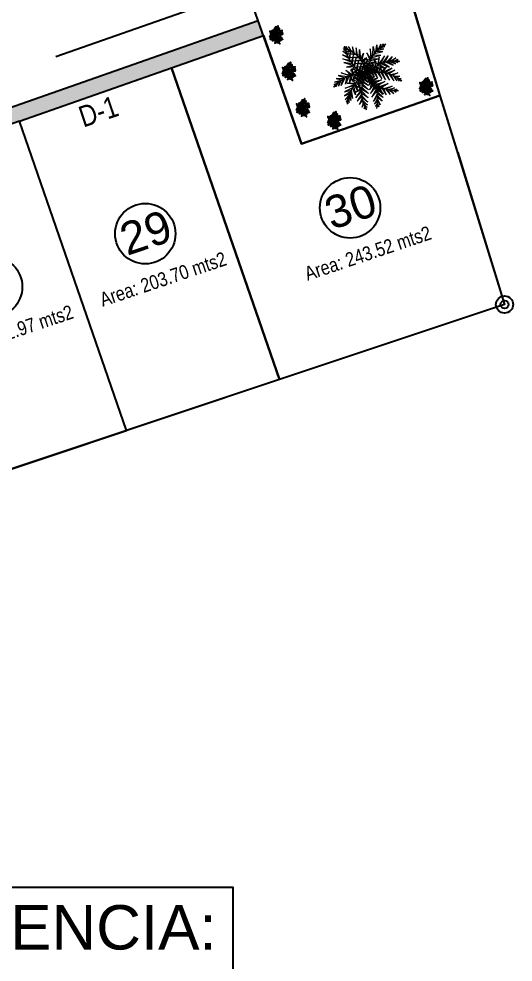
# Model space of a CAD drawing. Header units: metres. Extents: x 604533 to 608048, y 1310709 to 1311860.
# Drawn here: x 604734.2 to 604764.9, y 1311002.9 to 1311061.4 of the extents above; entities that cross this region are included whole.
import ezdxf

# ---------------------------------------------------------------- set-up
doc = ezdxf.new("R2010")
doc.units = ezdxf.units.M
doc.header["$LTSCALE"] = 0.0254
doc.header["$MEASUREMENT"] = 0
for name, color, linetype in [('A CIVIL', 6, 'Continuous'), ('CIRCULO', 1, 'Continuous'), ('COTAS', 3, 'Continuous'), ('CVL_CUADCON_LIN', 8, 'Continuous'), ('CVL_CUADCON_TX', 2, 'Continuous'), ('FLORES', 7, 'Continuous'), ('MUEBLES', 1, 'Continuous'), ('PALME-1', 82, 'Continuous'), ('ROTULOS LOTES', 1, 'Continuous')]:
    doc.layers.add(name, color=color, linetype=linetype)
doc.styles.add('PUNTOS PI', font='arial.ttf', dxfattribs={"height": 8e-05})
doc.styles.add('ROTULOS', font='arial.ttf', dxfattribs={"height": 3})
doc.styles.add('TSN - Arial Narrow', font='ARIALN.TTF')

# ---------------------------------------------------------------- blocks, each defined once
blk = doc.blocks.new('A$C48C97B70')
at = {"layer": 'PALME-1', "lineweight": 5}
for p, q in [((2.072, 6.54), (2.171, 6.533)), ((2.216, 6.497), (2.072, 6.54)), ((2.315, 6.6), (2.309, 6.418)), ((2.41, 6.325), (2.315, 6.6)), ((2.552, 6.547), (2.605, 6.122)), ((2.687, 6.026), (2.552, 6.547)), ((2.903, 6.407), (2.793, 5.89)), ((2.912, 5.72), (2.903, 6.407)), ((2.109, 6.384), (2.41, 6.325)), ((2.556, 6.176), (2.109, 6.384)), ((2.171, 6.148), (2.687, 6.026)), ((2.793, 5.89), (2.171, 6.148)), ((2.251, 5.877), (2.912, 5.72)), ((3.009, 5.561), (2.251, 5.877)), ((3.221, 6.198), (3.009, 5.561)), ((3.129, 5.334), (3.221, 6.198)), ((3.21, 5.152), (3.477, 5.948)), ((3.477, 5.948), (3.277, 4.976)), ((3.277, 4.976), (3.756, 5.506)), ((3.756, 5.506), (3.328, 4.818)), ((2.388, 5.472), (3.129, 5.334)), ((3.21, 5.152), (2.388, 5.472)), ((2.535, 5.1), (3.277, 4.976)), ((3.328, 4.818), (2.535, 5.1)), ((2.683, 4.767), (3.377, 4.635)), ((3.409, 4.484), (2.683, 4.767)), ((3.909, 4.977), (3.328, 4.818)), ((3.377, 4.635), (3.909, 4.977)), ((3.925, 4.65), (3.409, 4.484)), ((3.435, 4.33), (3.925, 4.65)), ((4.516, 3.959), (4.561, 4.59)), ((4.561, 4.59), (4.7, 4.004)), ((5.099, 4.709), (4.7, 4.004)), ((4.863, 4.035), (5.099, 4.709)), ((5.621, 4.675), (4.863, 4.035)), ((5.049, 4.06), (5.621, 4.675)), ((5.248, 4.076), (5.963, 4.571)), ((5.963, 4.571), (5.505, 4.079)), ((0.485, 3.926), (0.936, 3.651)), ((1.136, 3.706), (0.485, 3.926)), ((0.936, 3.651), (0.485, 3.15)), ((1.318, 3.745), (0.768, 3.135)), ((0.768, 3.135), (1.136, 3.706)), ((0.788, 4.157), (1.318, 3.745)), ((1.572, 3.782), (0.788, 4.157)), ((1.109, 4.315), (1.959, 3.803)), ((1.771, 3.798), (1.109, 4.315)), ((1.771, 3.798), (1.195, 3.13)), ((1.195, 3.13), (1.572, 3.782)), ((1.595, 3.144), (1.959, 3.803)), ((2.125, 3.798), (1.595, 3.144)), ((1.619, 4.431), (2.125, 3.798)), ((1.959, 3.803), (1.619, 4.431)), ((1.958, 3.173), (2.314, 3.783)), ((2.467, 3.763), (1.958, 3.173)), ((2.169, 4.399), (2.125, 3.798)), ((2.314, 3.783), (2.169, 4.399)), ((2.375, 3.225), (2.621, 3.736)), ((2.773, 3.702), (2.375, 3.225)), ((2.483, 4.305), (2.467, 3.763)), ((2.621, 3.736), (2.483, 4.305)), ((2.661, 3.273), (2.911, 3.665)), ((2.742, 4.179), (2.773, 3.702)), ((2.911, 3.665), (2.742, 4.179)), ((2.871, 4.392), (3.435, 4.33)), ((3.454, 4.176), (2.871, 4.392)), ((2.956, 4.034), (3.027, 3.628)), ((3.19, 3.57), (2.956, 4.034)), ((3.012, 4.138), (3.464, 4.032)), ((3.469, 3.911), (3.012, 4.138)), ((3.181, 3.857), (3.468, 3.739)), ((3.462, 3.617), (3.181, 3.857)), ((3.893, 4.364), (3.454, 4.176)), ((3.464, 4.032), (3.893, 4.364)), ((3.468, 3.739), (3.827, 4.113)), ((3.827, 4.113), (3.469, 3.911)), ((3.685, 3.61), (3.842, 4.104)), ((3.842, 4.104), (3.836, 3.693)), ((3.836, 3.693), (4.254, 3.401)), ((3.945, 3.747), (4.03, 4.282)), ((4.254, 3.401), (3.945, 3.747)), ((4.03, 4.282), (4.076, 3.806)), ((4.076, 3.806), (4.544, 3.399)), ((4.221, 3.864), (4.266, 4.448)), ((4.544, 3.399), (4.221, 3.864)), ((4.266, 4.448), (4.368, 3.915)), ((4.368, 3.915), (4.964, 3.413)), ((4.964, 3.413), (4.516, 3.959)), ((4.7, 4.004), (5.327, 3.442)), ((5.327, 3.442), (4.863, 4.035)), ((5.049, 4.06), (5.724, 3.492)), ((5.724, 3.492), (5.248, 4.076)), ((5.505, 4.079), (6.145, 3.565)), ((5.691, 4.07), (6.298, 4.391)), ((6.145, 3.565), (5.691, 4.07)), ((6.298, 4.391), (5.897, 4.047)), ((5.897, 4.047), (6.422, 3.625)), ((6.068, 4.019), (6.59, 4.15)), ((6.422, 3.625), (6.068, 4.019)), ((6.59, 4.15), (6.19, 3.993)), ((6.261, 3.976), (6.658, 3.683)), ((6.462, 3.919), (6.749, 3.967)), ((6.658, 3.683), (6.462, 3.919)), ((6.749, 3.967), (6.592, 3.874)), ((6.706, 3.831), (6.813, 3.725)), ((6.813, 3.725), (6.759, 3.809)), ((0.172, 3.309), (0.083, 3.188)), ((0.083, 3.188), (0.123, 3.278)), ((0.108, 3.437), (0.277, 3.37)), ((0.398, 3.434), (0.108, 3.437)), ((0.236, 3.642), (0.655, 3.551)), ((0.772, 3.596), (0.236, 3.642)), ((0.588, 3.523), (0.242, 3.171)), ((0.242, 3.171), (0.398, 3.434)), ((0.485, 3.15), (0.772, 3.596)), ((2.305, 2.87), (2.804, 2.657)), ((2.885, 2.79), (2.305, 2.87)), ((2.517, 3.065), (2.973, 2.919)), ((3.058, 3.034), (2.517, 3.065)), ((3.027, 3.628), (2.661, 3.273)), ((3.248, 3.258), (2.731, 3.212)), ((2.731, 3.212), (3.134, 3.129)), ((3.27, 2.374), (2.885, 2.79)), ((2.973, 2.919), (3.27, 2.374)), ((2.982, 3.339), (3.19, 3.57)), ((3.302, 3.524), (2.982, 3.339)), ((3.331, 2.658), (3.058, 3.034)), ((3.134, 3.129), (3.331, 2.658)), ((3.387, 2.981), (3.248, 3.258)), ((3.333, 3.347), (3.387, 2.981)), ((3.534, 3.189), (3.34, 2.708)), ((3.34, 2.708), (3.598, 3.029)), ((3.647, 2.918), (3.373, 2.451)), ((3.373, 2.451), (3.71, 2.789)), ((3.494, 3.304), (3.845, 3.186)), ((3.845, 3.186), (3.534, 3.189)), ((3.581, 3.546), (3.927, 3.415)), ((3.598, 3.029), (4.106, 2.989)), ((4.106, 2.989), (3.647, 2.918)), ((3.927, 3.415), (3.685, 3.61)), ((3.71, 2.789), (4.331, 2.805)), ((4.331, 2.805), (3.785, 2.652)), ((1.792, 1.596), (2.581, 2.199)), ((2.516, 2.023), (1.792, 1.596)), ((2.457, 1.832), (1.821, 1.24)), ((1.871, 2.113), (2.646, 2.352)), ((2.581, 2.199), (1.871, 2.113)), ((2.103, 2.613), (2.646, 2.352)), ((2.729, 2.522), (2.103, 2.613)), ((2.926, 1.242), (2.457, 1.832)), ((2.516, 2.023), (2.926, 1.242)), ((3.06, 1.619), (2.581, 2.199)), ((2.646, 2.352), (3.06, 1.619)), ((3.166, 1.967), (2.729, 2.522)), ((2.804, 2.657), (3.166, 1.967)), ((3.785, 2.652), (3.45, 2.173)), ((3.45, 2.173), (3.866, 2.519)), ((3.953, 2.391), (3.586, 1.876)), ((3.586, 1.876), (4.066, 2.239)), ((3.866, 2.519), (4.646, 2.527)), ((3.926, 1.441), (4.066, 2.239)), ((4.172, 2.112), (3.926, 1.441)), ((4.646, 2.527), (3.953, 2.391)), ((4.066, 2.239), (4.908, 2.274)), ((4.908, 2.274), (4.172, 2.112)), ((4.35, 1.136), (4.172, 2.112)), ((4.3, 1.974), (5.183, 1.983)), ((4.3, 1.974), (4.35, 1.136)), ((5.183, 1.983), (4.444, 1.835)), ((4.444, 1.835), (4.68, 0.999)), ((1.821, 1.24), (2.399, 1.582)), ((2.369, 1.398), (1.925, 0.874)), ((1.925, 0.874), (2.347, 1.192)), ((2.338, 1.019), (2.097, 0.538)), ((2.647, 0.589), (2.338, 1.019)), ((2.347, 1.192), (2.647, 0.589)), ((2.764, 0.846), (2.369, 1.398)), ((2.399, 1.582), (2.764, 0.846)), ((4.68, 0.999), (4.639, 1.669)), ((4.639, 1.669), (5.461, 1.659)), ((5.461, 1.659), (4.789, 1.558)), ((4.789, 1.558), (5.053, 0.924)), ((5.053, 0.924), (4.963, 1.444)), ((4.963, 1.444), (5.636, 1.437)), ((5.636, 1.437), (5.112, 1.358)), ((5.112, 1.358), (5.431, 0.925)), ((5.431, 0.925), (5.223, 1.3)), ((5.289, 1.268), (5.782, 1.241)), ((5.782, 1.241), (5.48, 1.184)), ((5.48, 1.184), (5.67, 0.964)), ((5.67, 0.964), (5.609, 1.136)), ((5.724, 1.097), (5.874, 1.11)), ((5.874, 1.11), (5.78, 1.08)), ((2.097, 0.538), (2.337, 0.894)), ((2.351, 0.612), (2.242, 0.343)), ((2.242, 0.343), (2.366, 0.476)), ((2.338, 0.821), (2.539, 0.37)), ((2.539, 0.37), (2.351, 0.612)), ((2.384, 0.355), (2.464, 0.229)), ((2.464, 0.229), (2.394, 0.298))]:
    blk.add_line(p, q, dxfattribs=at)
for points in [[(2.155, 6.219), (2.027, 6.48), (2.16, 6.356)], [(2.156, 6.01), (2.325, 6.474), (2.155, 6.219)], [(2.17, 6.478), (2.241, 6.61), (2.176, 6.535)], [(2.346, 5.01), (1.67, 5.556), (2.271, 5.255)], [(2.227, 5.436), (1.748, 5.928), (2.191, 5.641)], [(2.17, 5.812), (1.897, 6.276), (2.16, 5.937)], [(2.191, 5.641), (2.448, 6.263), (2.17, 5.812)], [(2.271, 5.255), (2.584, 6.015), (2.227, 5.436)], [(2.418, 4.824), (2.773, 5.631), (2.346, 5.01)], [(4.393, 4.884), (4.496, 5.717), (4.256, 4.754)], [(4.545, 5.014), (4.834, 5.833), (4.75, 5.166)], [(4.907, 5.267), (5.211, 5.884), (5.087, 5.37)], [(5.242, 5.447), (5.588, 5.859), (5.357, 5.498)], [(5.424, 5.526), (5.918, 5.521), (5.621, 5.597)], [(5.621, 5.597), (5.824, 5.804), (5.752, 5.637)], [(5.87, 5.669), (6.018, 5.646), (5.926, 5.682)], [(2.418, 4.824), (1.666, 5.198), (2.495, 4.652)], [(2.495, 4.652), (1.781, 4.688), (2.57, 4.504)], [(2.57, 4.504), (2.932, 5.265), (2.495, 4.652)], [(2.749, 4.211), (3.062, 4.925), (2.665, 4.34)], [(3.836, 4.239), (3.531, 4.739), (3.925, 4.367)], [(4.019, 4.489), (3.686, 5.027), (4.142, 4.634)], [(4.256, 4.754), (4.053, 5.439), (4.142, 4.634)], [(4.142, 4.634), (4.98, 4.546), (4.256, 4.754)], [(4.393, 4.884), (5.273, 4.819), (4.545, 5.014)], [(4.75, 5.166), (5.571, 5.125), (4.907, 5.267)], [(5.087, 5.37), (5.76, 5.335), (5.242, 5.447)], [(2.665, 4.34), (2.047, 4.205), (2.57, 4.504)], [(2.84, 4.084), (2.267, 3.963), (2.749, 4.211)], [(3.03, 3.852), (2.492, 3.783), (2.936, 3.961)], [(3.235, 3.642), (2.716, 3.653), (3.112, 3.763)], [(2.936, 3.961), (3.195, 4.526), (2.84, 4.084)], [(3.112, 3.763), (3.275, 4.247), (3.03, 3.852)], [(3.325, 3.56), (3.354, 3.929), (3.235, 3.642)], [(3.551, 3.72), (3.388, 4.212), (3.624, 3.876)], [(3.681, 3.983), (3.437, 4.467), (3.752, 4.108)], [(3.504, 3.607), (3.861, 3.703), (3.551, 3.72)], [(3.624, 3.876), (4.134, 3.884), (3.681, 3.983)], [(3.73, 3.458), (4.128, 3.79), (3.902, 3.447)], [(3.752, 4.108), (4.371, 4.052), (3.836, 4.239)], [(3.925, 4.367), (4.703, 4.31), (4.019, 4.489)], [(4.023, 3.434), (4.383, 3.838), (4.165, 3.413)], [(4.318, 3.383), (4.671, 3.85), (4.469, 3.347)], [(4.618, 3.304), (4.996, 3.811), (4.797, 3.243)], [(1.889, 2.751), (1.05, 2.782), (2.039, 2.865)], [(2.039, 2.865), (1.395, 3.175), (2.176, 2.959)], [(1.889, 2.751), (1.814, 1.872), (1.737, 2.622)], [(2.338, 3.057), (1.86, 3.471), (2.176, 2.959)], [(2.176, 2.959), (2.13, 2.118), (2.039, 2.865)], [(2.614, 3.199), (2.169, 3.579), (2.474, 3.131)], [(2.474, 3.131), (2.407, 2.354), (2.338, 3.057)], [(2.892, 3.311), (2.453, 3.629), (2.757, 3.26)], [(2.757, 3.26), (2.714, 2.641), (2.614, 3.199)], [(3.173, 3.397), (2.712, 3.637), (3.007, 3.35)], [(3.007, 3.35), (2.918, 2.847), (2.892, 3.311)], [(3.291, 3.426), (3.14, 3.089), (3.173, 3.397)], [(3.735, 2.799), (3.284, 2.372), (3.778, 2.649)], [(3.645, 3.048), (3.314, 2.661), (3.689, 2.935)], [(3.524, 3.316), (3.359, 2.985), (3.577, 3.207)], [(3.577, 3.207), (4.054, 3.003), (3.645, 3.048)], [(3.608, 3.461), (3.828, 3.163), (3.73, 3.458)], [(3.689, 2.935), (4.213, 2.799), (3.735, 2.799)], [(3.902, 3.447), (4.096, 2.975), (4.023, 3.434)], [(4.165, 3.413), (4.34, 2.817), (4.318, 3.383)], [(4.469, 3.347), (4.701, 2.603), (4.618, 3.304)], [(4.951, 3.181), (5.513, 3.622), (4.797, 3.243)], [(4.797, 3.243), (5.023, 2.432), (4.951, 3.181)], [(5.122, 3.102), (5.935, 3.312), (4.951, 3.181)], [(5.122, 3.102), (5.384, 2.259), (5.298, 3.008)], [(5.298, 3.008), (6.166, 3.04), (5.516, 2.873)], [(5.516, 2.873), (5.778, 2.094), (5.667, 2.764)], [(5.667, 2.764), (6.352, 2.708), (5.829, 2.634)], [(1.198, 2.002), (0.737, 1.726), (1.13, 1.897)], [(1.429, 2.305), (0.772, 2.102), (1.299, 2.143)], [(1.737, 2.622), (0.883, 2.467), (1.554, 2.443)], [(1.092, 1.835), (1.018, 1.347), (0.99, 1.652)], [(1.299, 2.143), (1.227, 1.473), (1.198, 2.002)], [(1.554, 2.443), (1.465, 1.626), (1.429, 2.305)], [(3.872, 2.159), (3.253, 1.588), (3.887, 1.994)], [(3.815, 2.498), (3.259, 1.952), (3.845, 2.347)], [(3.778, 2.649), (4.355, 2.548), (3.815, 2.498)], [(3.845, 2.347), (4.468, 2.241), (3.872, 2.159)], [(3.887, 1.994), (4.536, 1.694), (3.872, 2.159)], [(3.895, 1.806), (4.452, 1.178), (3.887, 1.994)], [(5.829, 2.634), (6.043, 1.995), (5.957, 2.518)], [(5.957, 2.518), (6.468, 2.348), (6.047, 2.431)], [(6.097, 2.378), (6.274, 1.917), (6.236, 2.221)], [(6.236, 2.221), (6.503, 2.108), (6.321, 2.114)], [(6.394, 2.016), (6.426, 1.87), (6.427, 1.969)], [(0.99, 1.652), (0.753, 1.484), (0.93, 1.529)], [(0.88, 1.418), (0.879, 1.268), (0.858, 1.364)], [(3.895, 1.806), (3.264, 1.188), (3.891, 1.606)], [(3.87, 1.351), (3.296, 0.762), (3.843, 1.166)], [(3.8, 0.963), (3.329, 0.481), (3.756, 0.796)], [(3.843, 1.166), (4.104, 0.531), (3.8, 0.963)], [(3.891, 1.606), (4.315, 0.848), (3.87, 1.351)], [(3.694, 0.607), (3.365, 0.24), (3.618, 0.413)], [(3.507, 0.179), (3.392, 0.083), (3.48, 0.128)], [(3.618, 0.413), (3.639, 0.123), (3.562, 0.288)], [(3.756, 0.796), (3.836, 0.264), (3.718, 0.676)]]:
    blk.add_lwpolyline(points, dxfattribs=at)
for centre, start, end in [((5.589, 6.144), 171.01045, 231.44645), ((6.694, 2.334), 100.47619, 160.91219), ((4.041, 0.074), 99.94926, 160.38526), ((0.46, 1.763), 329.11631, 29.5523), ((3.594, 0.025), 32.00062, 92.43661)]:
    blk.add_arc(centre, 3.435, start, end, dxfattribs=at)
at = {"layer": 'PALME-1', "lineweight": 5, "extrusion": (0, 0, -1)}
for centre, major_axis, start_param, end_param in [((0.035, 3.843), (2.429, 2.429), -0.156897, 0.89791), ((1.947, 0.368), (-2.429, 2.429), 0.182844, 1.237651), ((5.421, 0.645), (-2.429, 2.429), 0.173647, 1.228454), ((5.771, 0.927), (2.429, 2.429), 3.700109, 4.754916), ((6.759, 4.372), (-2.429, 2.429), 4.173367, 5.228174)]:
    blk.add_ellipse(centre, major_axis=major_axis, ratio=1, start_param=start_param, end_param=end_param, dxfattribs=at)
blk = doc.blocks.new('FLORES-1')
at = {"color": 86, "linetype": 'Continuous'}
for p, q in [((0.05, 0.385), (0.045, 0.422)), ((0.054, 0.385), (0.068, 0.419)), ((-0.188, 0.272), (-0.183, 0.181)), ((-0.183, 0.181), (-0.159, 0.155)), ((-0.159, 0.155), (-0.182, 0.283)), ((-0.141, 0.099), (-0.027, -0.013)), ((-0.074, 0.088), (-0.105, 0.101)), ((-0.064, 0.077), (-0.101, 0.09)), ((0.056, 0.146), (-0.002, 0.01)), ((0.05, 0.382), (0.061, 0.281)), ((0.168, 0.017), (0.07, -0.012)), ((0.168, 0.017), (0.196, 0.029)), ((0.23, 0.294), (0.188, 0.231))]:
    blk.add_line(p, q, dxfattribs=at)
at = {"color": 1, "linetype": 'Continuous'}
for p, q in [((-0.183, 0.183), (-0.196, 0.169)), ((0.056, 0.146), (0.064, 0.192)), ((0.069, 0.177), (0.069, 0.199))]:
    blk.add_line(p, q, dxfattribs=at)
for points in [[(0.084, 0.441), (0.152, 0.44), (0.085, 0.447), (0.124, 0.455), (0.072, 0.453), (0.087, 0.468), (0.06, 0.456), (0.064, 0.474), (0.051, 0.456), (0.05, 0.474), (0.045, 0.457), (0.036, 0.47), (0.04, 0.457), (0.023, 0.465), (0.033, 0.457), (0.015, 0.47), (0.017, 0.454), (-0.001, 0.459), (0.011, 0.451), (-0.017, 0.462), (-0.001, 0.45), (-0.035, 0.448), (-0.004, 0.442), (-0.047, 0.437), (0.006, 0.44), (-0.037, 0.419), (0.016, 0.439), (-0.004, 0.418), (0.022, 0.443), (0.016, 0.409), (0.033, 0.442), (0.036, 0.418), (0.042, 0.442), (0.05, 0.41), (0.048, 0.441), (0.076, 0.417), (0.065, 0.439), (0.107, 0.412), (0.074, 0.44), (0.127, 0.42), (0.089, 0.442)], [(0.271, 0.347), (0.243, 0.307), (0.28, 0.334), (0.258, 0.297), (0.289, 0.324), (0.268, 0.282), (0.294, 0.316), (0.29, 0.273), (0.305, 0.315), (0.317, 0.258), (0.315, 0.304), (0.35, 0.265), (0.327, 0.307), (0.374, 0.287), (0.344, 0.313), (0.369, 0.309), (0.332, 0.326), (0.352, 0.33), (0.324, 0.336), (0.331, 0.347), (0.316, 0.346), (0.319, 0.362), (0.304, 0.362), (0.306, 0.384), (0.293, 0.373), (0.294, 0.392), (0.278, 0.386), (0.273, 0.409), (0.265, 0.386), (0.251, 0.419), (0.262, 0.377), (0.224, 0.401), (0.259, 0.375), (0.21, 0.378), (0.259, 0.367), (0.215, 0.357), (0.268, 0.358), (0.22, 0.342), (0.271, 0.351), (0.226, 0.329), (0.266, 0.341)], [(-0.161, 0.17), (-0.138, 0.187), (-0.16, 0.156), (-0.125, 0.173), (-0.153, 0.149), (-0.107, 0.154), (-0.149, 0.14), (-0.102, 0.131), (-0.151, 0.128), (-0.104, 0.11), (-0.151, 0.116), (-0.105, 0.094), (-0.159, 0.11), (-0.131, 0.072), (-0.17, 0.108), (-0.151, 0.054), (-0.173, 0.105), (-0.174, 0.045), (-0.182, 0.107), (-0.196, 0.04), (-0.198, 0.11), (-0.221, 0.046), (-0.215, 0.11), (-0.243, 0.051), (-0.228, 0.109), (-0.27, 0.068), (-0.238, 0.119), (-0.29, 0.093), (-0.248, 0.129), (-0.305, 0.123), (-0.257, 0.144), (-0.311, 0.148), (-0.257, 0.153), (-0.304, 0.169), (-0.253, 0.161), (-0.287, 0.186), (-0.248, 0.17), (-0.262, 0.201), (-0.24, 0.176), (-0.237, 0.213), (-0.23, 0.179), (-0.217, 0.217), (-0.218, 0.176), (-0.199, 0.215), (-0.205, 0.178), (-0.188, 0.215), (-0.195, 0.173)], [(-0.157, 0.318), (-0.107, 0.327), (-0.161, 0.329), (-0.128, 0.346), (-0.163, 0.335), (-0.148, 0.355), (-0.167, 0.338), (-0.169, 0.36), (-0.176, 0.339), (-0.18, 0.36), (-0.181, 0.338), (-0.191, 0.359), (-0.192, 0.336), (-0.209, 0.354), (-0.2, 0.336), (-0.227, 0.342), (-0.209, 0.328), (-0.239, 0.333), (-0.212, 0.32), (-0.244, 0.321), (-0.209, 0.317), (-0.238, 0.301), (-0.202, 0.317), (-0.228, 0.286), (-0.194, 0.311), (-0.202, 0.277), (-0.182, 0.31), (-0.176, 0.275), (-0.173, 0.31), (-0.152, 0.282), (-0.163, 0.32), (-0.123, 0.296), (-0.161, 0.315)], [(-0.177, 0.172), (-0.183, 0.168), (-0.179, 0.175)], [(-0.169, 0.164), (-0.172, 0.161), (-0.169, 0.165)], [(-0.166, 0.196), (-0.161, 0.206), (-0.167, 0.2)], [(-0.161, 0.176), (-0.147, 0.195), (-0.163, 0.183)], [(0.079, 0.181), (0.071, 0.145), (0.07, 0.173)], [(0.081, 0.193), (0.082, 0.199), (0.083, 0.195)], [(0.099, 0.195), (0.086, 0.154), (0.085, 0.185)], [(0.149, 0.231), (0.179, 0.239), (0.147, 0.224), (0.194, 0.21), (0.144, 0.217), (0.19, 0.193), (0.15, 0.195), (0.17, 0.167), (0.12, 0.192), (0.135, 0.159), (0.112, 0.2), (0.11, 0.152), (0.101, 0.196)], [(0.225, 0.069), (0.258, 0.082), (0.237, 0.065), (0.264, 0.069), (0.237, 0.056), (0.266, 0.058), (0.237, 0.05), (0.272, 0.045), (0.243, 0.04), (0.273, 0.027), (0.245, 0.035), (0.257, 0.006), (0.236, 0.028), (0.245, -0.007), (0.232, 0.025), (0.222, -0.015), (0.224, 0.023), (0.2, -0.002), (0.211, 0.024), (0.176, 0.009), (0.206, 0.034), (0.159, 0.034), (0.197, 0.043), (0.157, 0.052), (0.192, 0.054), (0.163, 0.077), (0.196, 0.063), (0.188, 0.095), (0.202, 0.068), (0.213, 0.106), (0.218, 0.075), (0.244, 0.104), (0.229, 0.067)]]:
    blk.add_lwpolyline(points, dxfattribs=at)
at = {"color": 50, "linetype": 'Continuous'}
for points in [[(0.043, 0.454), (0.04, 0.455), (0.029, 0.455), (0.02, 0.453), (0.007, 0.451), (-0.004, 0.448), (-0.008, 0.445), (-0.004, 0.442), (0.015, 0.441), (0.033, 0.442), (0.055, 0.441), (0.069, 0.441), (0.084, 0.443), (0.081, 0.452), (0.067, 0.455), (0.053, 0.455), (0.039, 0.453)], [(-0.161, 0.317), (-0.16, 0.319), (-0.16, 0.324), (-0.162, 0.328), (-0.169, 0.335), (-0.171, 0.336), (-0.182, 0.337), (-0.192, 0.335), (-0.203, 0.327), (-0.207, 0.32), (-0.204, 0.314), (-0.198, 0.311), (-0.188, 0.312), (-0.178, 0.313), (-0.167, 0.315), (-0.159, 0.317)], [(0.117, 0.232), (0.11, 0.234), (0.1, 0.236), (0.088, 0.236), (0.074, 0.234), (0.063, 0.228), (0.054, 0.219), (0.051, 0.211), (0.054, 0.204), (0.063, 0.201), (0.08, 0.2), (0.086, 0.199)], [(0.104, 0.197), (0.108, 0.196), (0.124, 0.195), (0.137, 0.199), (0.144, 0.211), (0.139, 0.22), (0.136, 0.222)], [(0.231, 0.049), (0.23, 0.053), (0.227, 0.057), (0.219, 0.062), (0.207, 0.062), (0.2, 0.056), (0.204, 0.049), (0.207, 0.041), (0.214, 0.031), (0.224, 0.03), (0.232, 0.031), (0.237, 0.039), (0.234, 0.048), (0.23, 0.052)], [(0.278, 0.38), (0.271, 0.381), (0.263, 0.378), (0.262, 0.372), (0.268, 0.362), (0.275, 0.351), (0.288, 0.337), (0.301, 0.321), (0.317, 0.307), (0.326, 0.313), (0.322, 0.329), (0.315, 0.34), (0.307, 0.35), (0.294, 0.366), (0.28, 0.377)]]:
    blk.add_lwpolyline(points, dxfattribs=at)
at = {"color": 86, "linetype": 'Continuous'}
for points in [[(0.102, 0.471), (0.12, 0.499), (0.122, 0.485), (0.114, 0.464)], [(-0.3, 0.135), (-0.385, 0.181), (-0.363, 0.19), (-0.305, 0.159)], [(-0.223, 0.04), (-0.262, -0.01), (-0.273, -0.009), (-0.233, 0.049)], [(-0.219, 0.287), (-0.27, 0.256), (-0.269, 0.243), (-0.208, 0.289)], [(-0.217, 0.356), (-0.235, 0.368), (-0.251, 0.364), (-0.223, 0.355)], [(-0.17, 0.299), (-0.144, 0.266), (-0.019, -0.02)], [(-0.078, 0.029), (-0.159, 0.014), (-0.167, 0.003), (-0.073, 0.029)], [(-0.136, 0.247), (-0.09, 0.317), (-0.09, 0.296), (-0.132, 0.248)], [(-0.104, 0.181), (-0.069, 0.258), (-0.065, 0.242), (-0.102, 0.175)], [(-0.071, 0.106), (-0.022, 0.181), (-0.019, 0.155), (-0.068, 0.101)], [(0.004, -0.008), (-0.032, 0.064), (-0.046, 0.045), (0.001, -0.001)], [(0.062, 0.261), (-0.009, 0.344), (-0.042, 0.357), (0.067, 0.244)], [(0.041, 0.367), (-0.039, 0.398), (-0.032, 0.385), (0.038, 0.363)], [(0.024, 0.093), (-0.016, 0.254), (-0.03, 0.244), (0.026, 0.082)], [(-0.003, 0.006), (0.12, -0.041), (0.116, -0.073), (0.006, -0.002)], [(0, 0.014), (0.133, 0.064), (0.132, 0.042), (0.004, 0.013)], [(0.044, 0.117), (0.149, 0.129), (0.134, 0.111), (0.045, 0.114)], [(0.078, 0.41), (0.053, 0.382)], [(0.06, 0.318), (0.146, 0.399), (0.146, 0.372), (0.056, 0.312)], [(0.062, 0.168), (0.163, 0.241), (0.154, 0.275), (0.06, 0.167)], [(0.129, 0.002), (0.184, -0.022), (0.193, -0.017), (0.134, 0.002)], [(0.194, 0.245), (0.178, 0.395), (0.192, 0.388), (0.198, 0.257), (0.217, 0.334), (0.218, 0.299), (0.203, 0.259)], [(0.179, 0.183), (0.282, 0.17), (0.286, 0.151), (0.178, 0.18)], [(0.196, 0.245), (0.339, 0.231), (0.342, 0.253), (0.198, 0.247)], [(0.262, 0.015), (0.304, -0.01), (0.288, -0.016), (0.26, 0.004)], [(0.264, 0.078), (0.276, 0.111), (0.287, 0.094), (0.268, 0.079)], [(0.333, 0.356), (0.368, 0.404), (0.371, 0.393), (0.338, 0.35)], [(-0.019, -0.02), (-0.132, -0.038), (-0.144, -0.059), (-0.021, -0.02)], [(0.01, -0.004), (-0.054, -0.123), (-0.011, -0.107), (0.004, -0.008)], [(0.006, -0.002), (0.047, -0.107), (0.08, -0.101), (0.01, -0.004)]]:
    blk.add_lwpolyline(points, dxfattribs=at)
at = {"color": 50, "linetype": 'Continuous'}
blk.add_lwpolyline([(-0.175, 0.155), (-0.175, 0.155), (-0.179, 0.155), (-0.183, 0.156), (-0.186, 0.157), (-0.188, 0.159), (-0.19, 0.16), (-0.192, 0.161), (-0.195, 0.162), (-0.205, 0.167), (-0.215, 0.171), (-0.232, 0.17), (-0.243, 0.162), (-0.249, 0.153), (-0.246, 0.139), (-0.236, 0.123), (-0.222, 0.119), (-0.202, 0.116), (-0.186, 0.113), (-0.165, 0.111), (-0.156, 0.13), (-0.161, 0.146)], close=True, dxfattribs=at)
blk = doc.blocks.new('arbusto5')
at = {"layer": 'FLORES'}
blk.add_blockref('FLORES-1', (0.144, 0.059), dxfattribs=at)

msp = doc.modelspace()

# ---------------------------------------------------------------- hatches: boundary and pattern name
h = msp.add_hatch(color=256)
h.dxf.hatch_style = 1
h.paths.add_polyline_path([(604715.277, 1311048.367), (604724.799, 1311051.706), (604734.282, 1311055.031), (604743.719, 1311058.34), (604749.408, 1311060.335), (604749.09, 1311061.243), (604668.109, 1311032.848), (604668.64, 1311032.015), (604679.594, 1311035.855), (604686.352, 1311038.225), (604695.998, 1311041.607), (604705.68, 1311045.002), (604705.68, 1311045.002)])

# ---------------------------------------------------------------- linework, layer by layer
for p, q in [((604748.339, 1311096.3, 100), (604760.34, 1311056.629, 100)), ((604751.762, 1311053.626, 100), (604747.837, 1311064.812, 100)), ((604749.09, 1311061.243, 100), (604668.109, 1311032.848, 100)), ((604759.514, 1311059.304, 100), (604759.514, 1311059.305, 100)), ((604750.416, 1311039.034, 100), (604743.719, 1311058.34, 100)), ((604760.34, 1311056.629, 100), (604751.762, 1311053.626, 100)), ((604751.762, 1311053.626, 100), (604760.34, 1311056.629, 100)), ((604760.34, 1311056.629, 100), (604764.357, 1311043.676, 100)), ((604764.357, 1311043.676, 100), (604750.416, 1311039.034, 100)), ((604750.416, 1311039.034, 100), (604740.929, 1311035.875, 100))]:
    msp.add_line(p, q)
at = {"elevation": 100}
msp.add_lwpolyline([(604679.851, 1311015.452), (604673.09, 1311025.03), (604657.946, 1311048.798), (604651.347, 1311058.97), (604644.153, 1311070.012), (604629.846, 1311092.067), (604626.467, 1311100.036), (604630.094, 1311101.927), (604640.034, 1311104.542), (604658.025, 1311107.867), (604680.837, 1311112.484), (604709.772, 1311117.548), (604740.498, 1311123.233), (604747.449, 1311099.244), (604759.642, 1311058.879), (604764.357, 1311043.676), (604729.697, 1311032.135), (604722.407, 1311029.775), (604706.496, 1311024.399)], close=True, dxfattribs=at)
msp.add_lwpolyline([(604679.851, 1311015.452), (604673.09, 1311025.03), (604657.946, 1311048.798), (604651.347, 1311058.97), (604644.153, 1311070.012), (604629.846, 1311092.067), (604626.467, 1311100.036), (604630.094, 1311101.927), (604640.034, 1311104.542), (604658.025, 1311107.867), (604680.837, 1311112.484), (604709.772, 1311117.548), (604740.498, 1311123.233), (604747.449, 1311099.244), (604759.642, 1311058.879), (604764.357, 1311043.676), (604729.697, 1311032.135), (604722.407, 1311029.775), (604706.496, 1311024.399)], close=True, dxfattribs=at)
for points in [[(604743.719, 1311058.34), (604749.408, 1311060.335), (604751.762, 1311053.626), (604760.34, 1311056.629), (604764.357, 1311043.676), (604750.416, 1311039.034), (604743.719, 1311058.34)], [(604734.282, 1311055.031), (604743.719, 1311058.34), (604750.416, 1311039.034), (604740.929, 1311035.875), (604734.282, 1311055.031)], [(604734.282, 1311055.031), (604724.799, 1311051.706), (604731.393, 1311032.7), (604740.929, 1311035.875), (604734.282, 1311055.031)]]:
    msp.add_lwpolyline(points, dxfattribs=at)
for centre in [(604754.782, 1311049.666, 100), (604742.086, 1311048.064, 100), (604732.591, 1311044.77, 100)]:
    msp.add_circle(centre, 1.872)
at = {"layer": 'A CIVIL'}
msp.add_line((604748.408, 1311063.187, 100), (604736.532, 1311059.023, 100), dxfattribs=at)
at = {"layer": 'CIRCULO'}
for radius in [0.532, 0.243]:
    msp.add_circle((604764.357, 1311043.676, 100), radius, dxfattribs=at)
at = {"layer": 'COTAS', "elevation": 100}
msp.add_lwpolyline([(604710.802, 1311007.58), (604747.513, 1311007.58), (604747.513, 1310993.366), (604710.802, 1310993.366)], close=True, dxfattribs=at)
at = {"layer": 'CVL_CUADCON_LIN', "ltscale": 0.5}
msp.add_line((604761.456, 1311053.087, 100), (604764.357, 1311043.676, 100), dxfattribs=at)

# ---------------------------------------------------------------- block references
at = {"layer": 'MUEBLES', "linetype": 'Continuous', "xscale": -1.417112015715407, "yscale": 1.417112015653402, "zscale": 1.417112015818895, "rotation": 292.0945270011677}
for p in [(604749.982, 1311060.007, 100), (604750.775, 1311057.751, 100), (604759.274, 1311056.808, 100), (604751.64, 1311055.495, 100), (604753.58, 1311054.702, 100)]:
    msp.add_blockref('arbusto5', p, dxfattribs=at)
at = {"layer": 'PALME-1', "xscale": -0.6407901816098653, "yscale": 0.6407901817001402, "zscale": 0.6407901816258526, "rotation": 61.92829961559158}
msp.add_blockref('A$C48C97B70', (604758.808, 1311058.847, 100), dxfattribs=at)

# ---------------------------------------------------------------- texts
at = {"linetype": 'Continuous', "lineweight": 25, "ltscale": 0.1, "attachment_point": 1, "rotation": 18.57546, "style": 'TSN - Arial Narrow'}
for s, insert, char_height, width in [('D-1', (604737.826, 1311055.875, 100), 1.3111, 21.19973), ('\\pi-2.62211,l4.37019,t4.37019;Area: 243.52 mts2', (604750.208, 1311045.409, 100), 0.87404, 14.13316), ('\\pi-2.62211,l4.37019,t4.37019;Area: 203.70 mts2', (604737.512, 1311043.807, 100), 0.87404, 14.13316), ('\\pi-2.62211,l4.37019,t4.37019;Area: 202.97 mts2', (604728.017, 1311040.513, 100), 0.87404, 14.13316)]:
    msp.add_mtext(s, dxfattribs=dict(at, insert=insert, char_height=char_height, width=width))
at = {"layer": 'CVL_CUADCON_TX', "style": 'PUNTOS PI'}
msp.add_text('GEOREFERENCIA:', height=2.75, dxfattribs=at).set_placement((604712.15, 1311003.712, 100))
at = {"layer": 'ROTULOS LOTES', "style": 'ROTULOS'}
for s, p in [('30', (604753.646, 1311048.287, 100)), ('29', (604740.95, 1311046.685, 100))]:
    msp.add_text(s, height=2.0142, rotation=18.57546, dxfattribs=at).set_placement(p)

doc.saveas('drawing.dxf')
